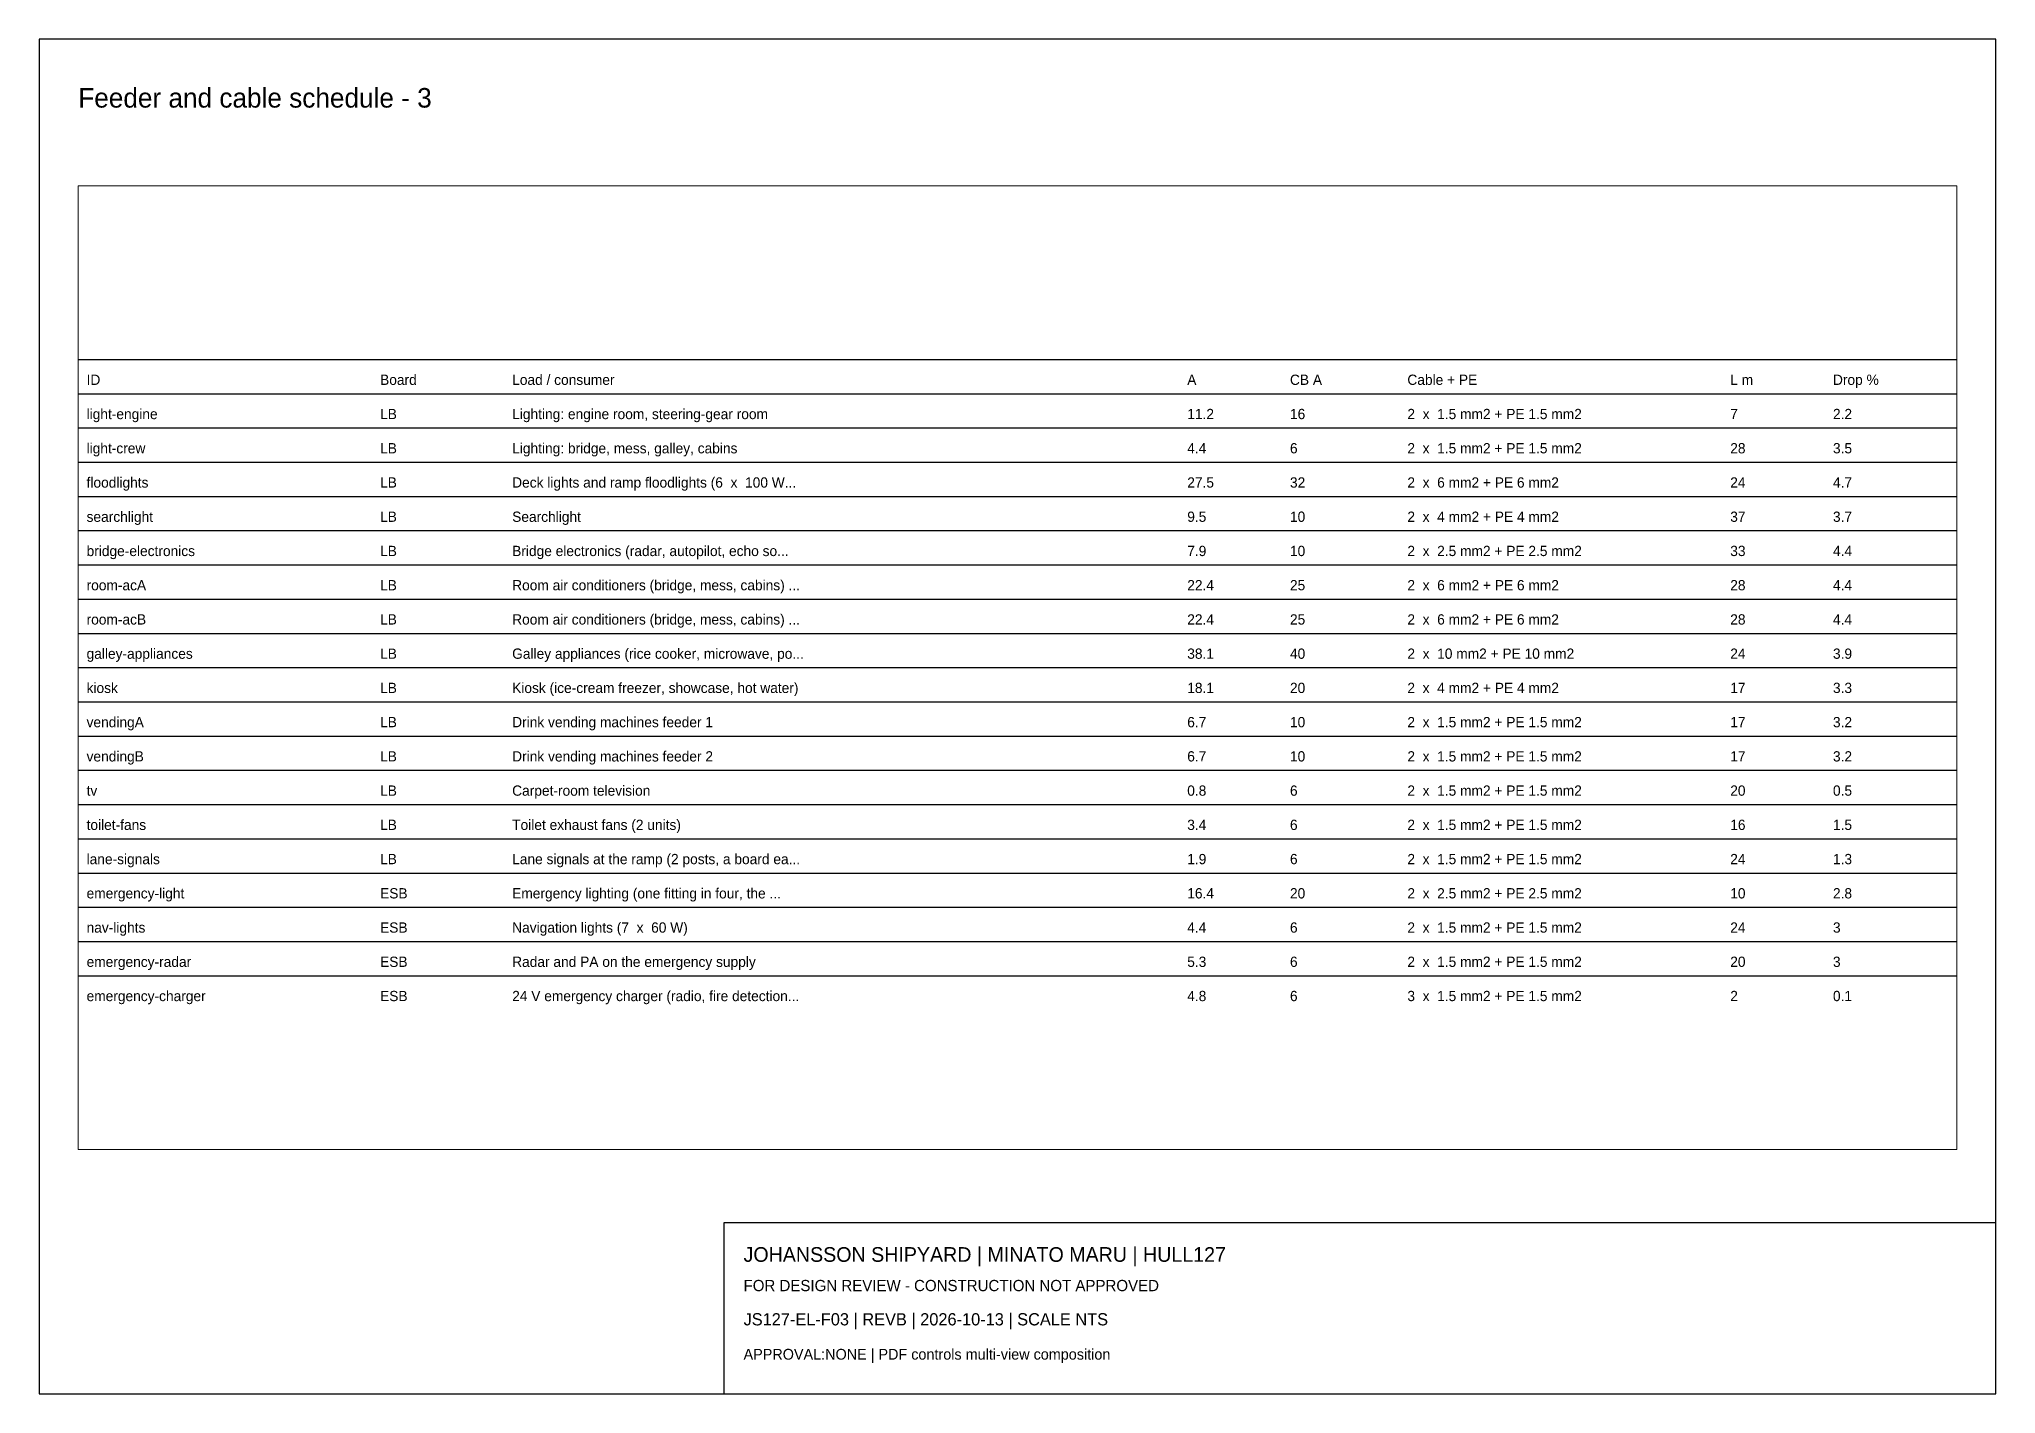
# Paper-space layout 'Layout1' of a CAD drawing. Header units: millimetres. Extents: x 10 to 410, y 10 to 287.
# The model-space entities are those that its viewports show. They can reach past a viewport. Long polylines and large blocks are cut down to what shows.
import ezdxf

# ---------------------------------------------------------------- set-up
doc = ezdxf.new("R2010")
doc.units = ezdxf.units.MM
doc.layers.add('ANNOTATION', color=7, linetype='Continuous')
doc.layers.add('GEOMETRY', color=7, linetype='Continuous')

msp = doc.modelspace()

# ---------------------------------------------------------------- linework, layer by layer
at = {"layer": 'GEOMETRY'}
for p, q in [((18, 249), (402, 249)), ((18, 242), (402, 242)), ((18, 235), (402, 235)), ((18, 228), (402, 228)), ((18, 221), (402, 221)), ((18, 214), (402, 214)), ((18, 207), (402, 207)), ((18, 200), (402, 200)), ((18, 193), (402, 193)), ((18, 186), (402, 186)), ((18, 179), (402, 179)), ((18, 172), (402, 172)), ((18, 165), (402, 165)), ((18, 158), (402, 158)), ((18, 151), (402, 151)), ((18, 144), (402, 144)), ((18, 137), (402, 137)), ((18, 130), (402, 130)), ((18, 123), (402, 123))]:
    msp.add_line(p, q, dxfattribs=at)

# ---------------------------------------------------------------- texts
at = {"layer": 'ANNOTATION'}
for s, p in [('ID', (19.7, 243.8)), ('Board', (79.7, 243.8)), ('Load / consumer', (106.7, 243.8)), ('A', (244.7, 243.8)), ('CB A', (265.7, 243.8)), ('Cable + PE', (289.7, 243.8)), ('L m', (355.7, 243.8)), ('Drop %', (376.7, 243.8)), ('light-engine', (19.7, 236.8)), ('LB', (79.7, 236.8)), ('Lighting: engine room, steering-gear room', (106.7, 236.8)), ('11.2', (244.7, 236.8)), ('16', (265.7, 236.8)), ('2  x  1.5 mm2 + PE 1.5 mm2', (289.7, 236.8)), ('7', (355.7, 236.8)), ('2.2', (376.7, 236.8)), ('light-crew', (19.7, 229.8)), ('Lighting: bridge, mess, galley, cabins', (106.7, 229.8)), ('LB', (79.7, 229.8)), ('4.4', (244.7, 229.8)), ('6', (265.7, 229.8)), ('2  x  1.5 mm2 + PE 1.5 mm2', (289.7, 229.8)), ('28', (355.7, 229.8)), ('3.5', (376.7, 229.8)), ('floodlights', (19.7, 222.8)), ('LB', (79.7, 222.8)), ('Deck lights and ramp floodlights (6  x  100 W...', (106.7, 222.8)), ('27.5', (244.7, 222.8)), ('32', (265.7, 222.8)), ('2  x  6 mm2 + PE 6 mm2', (289.7, 222.8)), ('24', (355.7, 222.8)), ('4.7', (376.7, 222.8)), ('searchlight', (19.7, 215.8)), ('LB', (79.7, 215.8)), ('Searchlight', (106.7, 215.8)), ('9.5', (244.7, 215.8)), ('10', (265.7, 215.8)), ('2  x  4 mm2 + PE 4 mm2', (289.7, 215.8)), ('37', (355.7, 215.8)), ('3.7', (376.7, 215.8)), ('bridge-electronics', (19.7, 208.8)), ('LB', (79.7, 208.8)), ('Bridge electronics (radar, autopilot, echo so...', (106.7, 208.8)), ('7.9', (244.7, 208.8)), ('10', (265.7, 208.8)), ('2  x  2.5 mm2 + PE 2.5 mm2', (289.7, 208.8)), ('33', (355.7, 208.8)), ('4.4', (376.7, 208.8)), ('Room air conditioners (bridge, mess, cabins) ...', (106.7, 201.8)), ('room-acA', (19.7, 201.8)), ('LB', (79.7, 201.8)), ('22.4', (244.7, 201.8)), ('25', (265.7, 201.8)), ('2  x  6 mm2 + PE 6 mm2', (289.7, 201.8)), ('28', (355.7, 201.8)), ('4.4', (376.7, 201.8)), ('room-acB', (19.7, 194.8)), ('LB', (79.7, 194.8)), ('Room air conditioners (bridge, mess, cabins) ...', (106.7, 194.8)), ('22.4', (244.7, 194.8)), ('25', (265.7, 194.8)), ('2  x  6 mm2 + PE 6 mm2', (289.7, 194.8)), ('28', (355.7, 194.8)), ('4.4', (376.7, 194.8)), ('galley-appliances', (19.7, 187.8)), ('LB', (79.7, 187.8)), ('Galley appliances (rice cooker, microwave, po...', (106.7, 187.8)), ('38.1', (244.7, 187.8)), ('40', (265.7, 187.8)), ('2  x  10 mm2 + PE 10 mm2', (289.7, 187.8)), ('24', (355.7, 187.8)), ('3.9', (376.7, 187.8)), ('kiosk', (19.7, 180.8)), ('LB', (79.7, 180.8)), ('Kiosk (ice-cream freezer, showcase, hot water)', (106.7, 180.8)), ('18.1', (244.7, 180.8)), ('20', (265.7, 180.8)), ('2  x  4 mm2 + PE 4 mm2', (289.7, 180.8)), ('17', (355.7, 180.8)), ('3.3', (376.7, 180.8)), ('vendingA', (19.7, 173.8)), ('Drink vending machines feeder 1', (106.7, 173.8)), ('LB', (79.7, 173.8)), ('6.7', (244.7, 173.8)), ('10', (265.7, 173.8)), ('2  x  1.5 mm2 + PE 1.5 mm2', (289.7, 173.8)), ('17', (355.7, 173.8)), ('3.2', (376.7, 173.8)), ('vendingB', (19.7, 166.8)), ('LB', (79.7, 166.8)), ('Drink vending machines feeder 2', (106.7, 166.8)), ('6.7', (244.7, 166.8)), ('10', (265.7, 166.8)), ('2  x  1.5 mm2 + PE 1.5 mm2', (289.7, 166.8)), ('17', (355.7, 166.8)), ('3.2', (376.7, 166.8)), ('tv', (19.7, 159.8)), ('LB', (79.7, 159.8)), ('Carpet-room television', (106.7, 159.8)), ('0.8', (244.7, 159.8)), ('6', (265.7, 159.8)), ('2  x  1.5 mm2 + PE 1.5 mm2', (289.7, 159.8)), ('20', (355.7, 159.8)), ('0.5', (376.7, 159.8)), ('toilet-fans', (19.7, 152.8)), ('LB', (79.7, 152.8)), ('Toilet exhaust fans (2 units)', (106.7, 152.8)), ('3.4', (244.7, 152.8)), ('6', (265.7, 152.8)), ('2  x  1.5 mm2 + PE 1.5 mm2', (289.7, 152.8)), ('16', (355.7, 152.8)), ('1.5', (376.7, 152.8)), ('lane-signals', (19.7, 145.8)), ('Lane signals at the ramp (2 posts, a board ea...', (106.7, 145.8)), ('LB', (79.7, 145.8)), ('1.9', (244.7, 145.8)), ('6', (265.7, 145.8)), ('2  x  1.5 mm2 + PE 1.5 mm2', (289.7, 145.8)), ('24', (355.7, 145.8)), ('1.3', (376.7, 145.8)), ('emergency-light', (19.7, 138.8)), ('ESB', (79.7, 138.8)), ('Emergency lighting (one fitting in four, the ...', (106.7, 138.8)), ('16.4', (244.7, 138.8)), ('20', (265.7, 138.8)), ('2  x  2.5 mm2 + PE 2.5 mm2', (289.7, 138.8)), ('10', (355.7, 138.8)), ('2.8', (376.7, 138.8)), ('nav-lights', (19.7, 131.8)), ('ESB', (79.7, 131.8)), ('Navigation lights (7  x  60 W)', (106.7, 131.8)), ('4.4', (244.7, 131.8)), ('6', (265.7, 131.8)), ('2  x  1.5 mm2 + PE 1.5 mm2', (289.7, 131.8)), ('24', (355.7, 131.8)), ('3', (376.7, 131.8)), ('emergency-radar', (19.7, 124.8)), ('ESB', (79.7, 124.8)), ('Radar and PA on the emergency supply', (106.7, 124.8)), ('5.3', (244.7, 124.8)), ('6', (265.7, 124.8)), ('2  x  1.5 mm2 + PE 1.5 mm2', (289.7, 124.8)), ('20', (355.7, 124.8)), ('3', (376.7, 124.8)), ('emergency-charger', (19.7, 117.8)), ('24 V emergency charger (radio, fire detection...', (106.7, 117.8)), ('ESB', (79.7, 117.8)), ('4.8', (244.7, 117.8)), ('6', (265.7, 117.8)), ('3  x  1.5 mm2 + PE 1.5 mm2', (289.7, 117.8)), ('2', (355.7, 117.8)), ('0.1', (376.7, 117.8))]:
    msp.add_text(s, height=2.1, dxfattribs=at).set_placement(p)

psp = doc.layouts.get("Layout1")

# ---------------------------------------------------------------- linework, layer by layer
for points in [[(10, 10), (410, 10), (410, 287), (10, 287)], [(150, 10), (410, 10), (410, 45), (150, 45)]]:
    psp.add_lwpolyline(points, close=True)

# ---------------------------------------------------------------- texts
for s, height, p in [('Feeder and cable schedule - 3', 4, (18, 273)), ('JOHANSSON SHIPYARD | MINATO MARU | HULL127', 3, (154, 37)), ('FOR DESIGN REVIEW - CONSTRUCTION NOT APPROVED', 2.3, (154, 31)), ('JS127-EL-F03 | REVB | 2026-10-13 | SCALE NTS', 2.5, (154, 24)), ('APPROVAL:NONE | PDF controls multi-view composition', 2.2, (154, 17))]:
    psp.add_text(s, height=height).set_placement(p)

# ---------------------------------------------------------------- viewports
at = {"layer": 'VIEWPORTS'}
psp.add_viewport(center=(210, 158.5), size=(384, 197), view_center_point=(210, 186), view_height=197, dxfattribs=at)

doc.saveas('drawing.dxf')
